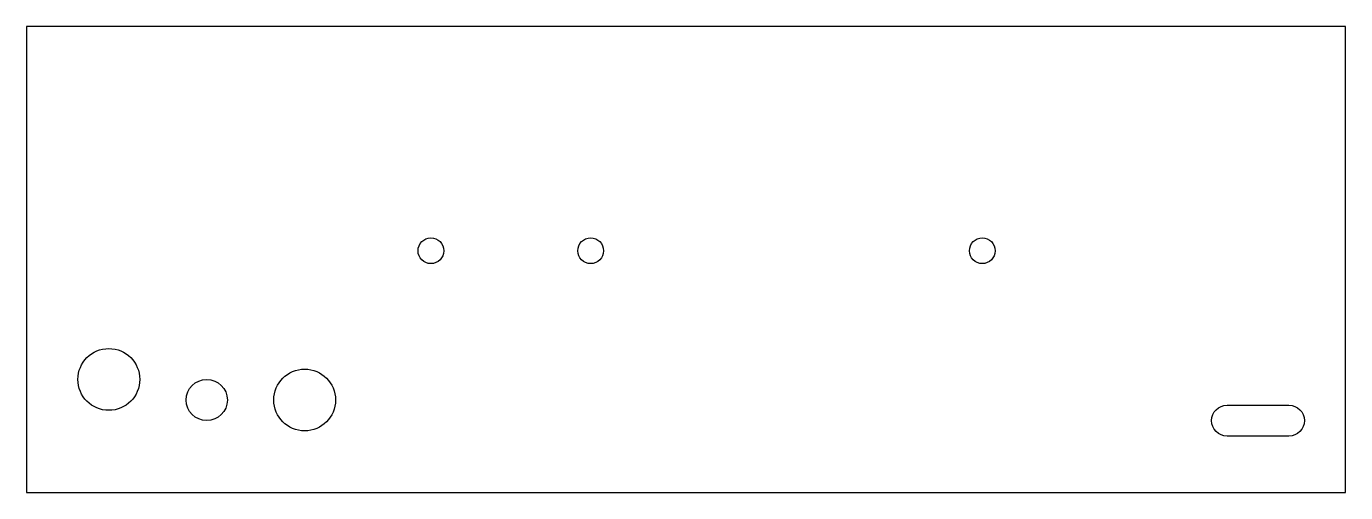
# Model space of a CAD drawing. Header units: millimetres. Extents: x 0 to 128, y 0 to 45.
import ezdxf

# ---------------------------------------------------------------- set-up
doc = ezdxf.new("R2010")
doc.units = ezdxf.units.MM

msp = doc.modelspace()

# ---------------------------------------------------------------- linework, layer by layer
msp.add_lwpolyline([(0, 45.3), (0, 0), (128, 0), (128, 45.3)], close=True)
msp.add_lwpolyline([(116.5, 5.5, -1), (116.5, 8.5), (122.5, 8.5, -1), (122.5, 5.5)], format="xyb", close=True)
for centre, radius in [((39.25, 23.5), 1.25), ((54.75, 23.5), 1.25), ((92.75, 23.5), 1.25), ((8, 11), 3), ((27, 9), 3), ((17.5, 9), 2)]:
    msp.add_circle(centre, radius)

doc.saveas('drawing.dxf')
